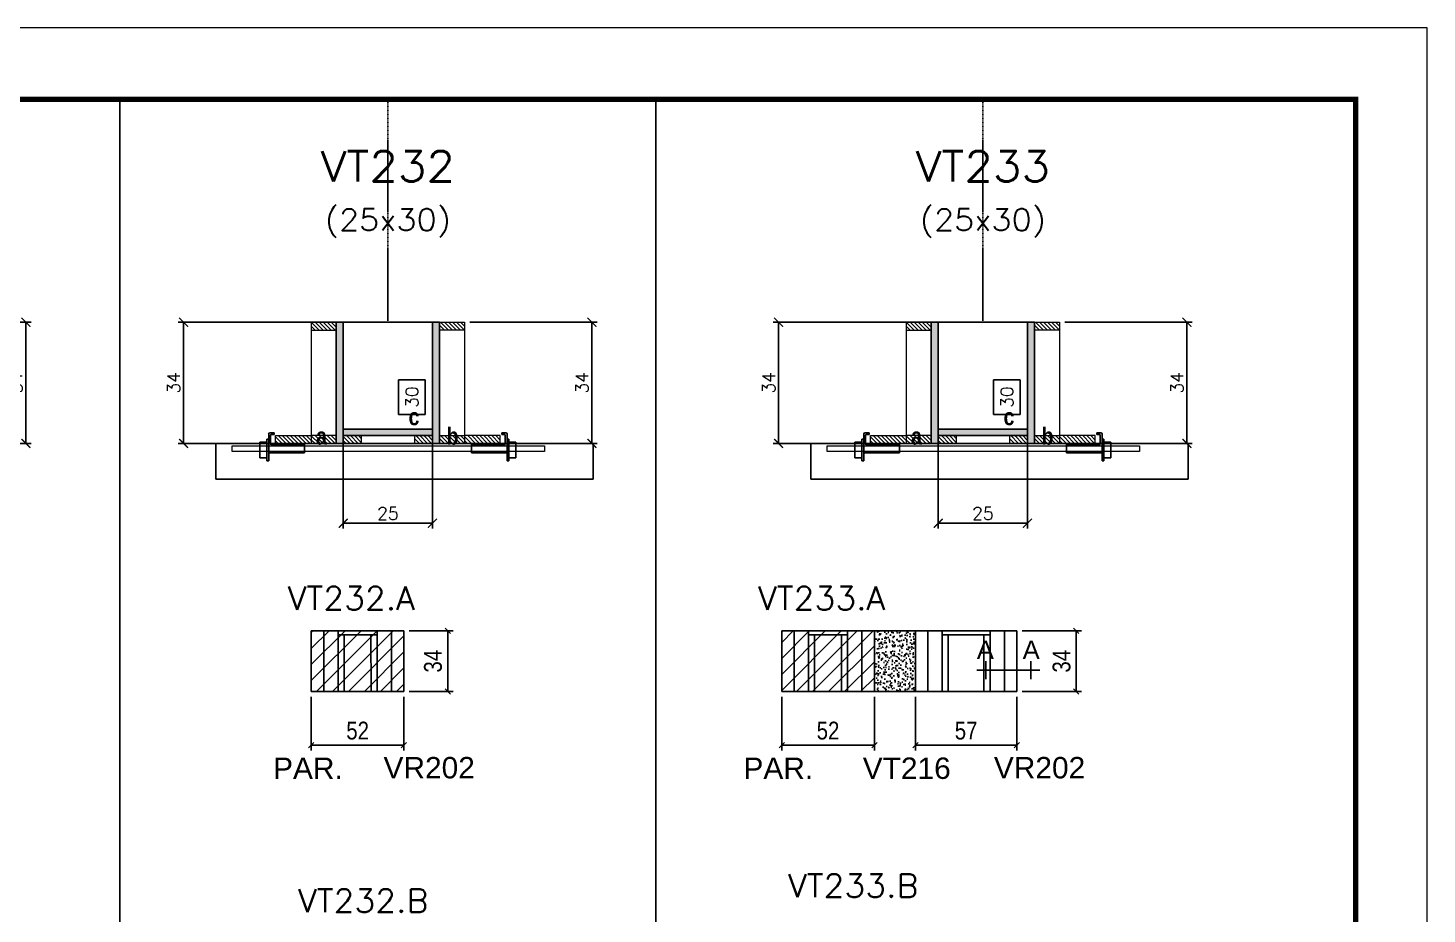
# Model space of a CAD drawing. Extents: x 137137 to 143418, y 10464 to 34486.
# Drawn here: x 142606 to 143391, y 27097 to 27594 of the extents above; entities that cross this region are included whole.
import ezdxf
from ezdxf.enums import TextEntityAlignment as Align

# ---------------------------------------------------------------- set-up
doc = ezdxf.new("R2010")
doc.units = 0
doc.linetypes.add('DASHED', pattern=[0.75, 0.5, -0.25])
doc.linetypes.add('HIDDEN', pattern=[0.375, 0.25, -0.125])
for name, color, linetype in [('5', 5, 'Continuous'), ('barrote', 251, 'Continuous'), ('COTA', 241, 'Continuous'), ('Cota Seção (2x)', 4, 'Continuous'), ('detalhes', 4, 'Continuous'), ('Painéis', 200, 'Continuous'), ('presilha', 1, 'Continuous'), ('SARR_2.2x7', 40, 'Continuous'), ('SARR_3.5x7', 81, 'Continuous'), ('Texto de Titulo', 7, 'Continuous'), ('Texto Qtd Sarr', 242, 'Continuous')]:
    doc.layers.add(name, color=color, linetype=linetype)
for name, color, linetype, lineweight in [('CONCRETO', 251, 'Continuous', 25), ('Folhas', 255, 'Continuous', 9), ('Hachura', 251, 'Continuous', 9), ('Madeira', 126, 'Continuous', 18), ('SARRAFO DE PRESSAO', 251, 'DASHED', 9), ('SCO-___-LAJ', 2, 'Continuous', 0), ('Texto Seção', 7, 'Continuous', 15)]:
    doc.layers.add(name, color=color, linetype=linetype, lineweight=lineweight)
doc.styles.add('ARIAL', font='arial.ttf')
doc.styles.add('COTA TECNICA', font='techl___.ttf', dxfattribs={"height": 10})
doc.styles.add('REGUA-120', font='ROMANS.shx', dxfattribs={"height": 15})
doc.styles.add('Romans', font='romans.shx')
doc.styles.get("Standard").update_dxf_attribs({"font": 'arial.ttf'})
doc.styles.add('TECNICA', font='techb___.ttf', dxfattribs={"height": 10})
doc.dimstyles.new('Cota Seção (2x)', dxfattribs={"dimtxt": 7, "dimasz": 5, "dimexe": 3, "dimexo": 3, "dimgap": 2, "dimtad": 3, "dimdec": 1, "dimlfac": 0.5, "dimzin": 12, "dimdsep": 46, "dimtxsty": 'Romans', "dimblk": 'ARCHTICK', "dimcen": 0, "dimclrd": 4, "dimclre": 4, "dimclrt": 1, "dimadec": 1, "dimazin": 3, "dimtfac": 1, "dimtdec": 1, "dimtmove": 0, "dimatfit": 3, "dimldrblk": 'OBLIQUE', "dimfxl": 1, "dimtolj": 1, "dimtzin": 12, "dimarcsym": 0})
doc.dimstyles.new('Cota Seção interna', dxfattribs={"dimtxt": 7, "dimasz": 6, "dimexe": 0.18, "dimexo": 2, "dimgap": -4, "dimtad": 3, "dimdec": 1, "dimlfac": 0.5, "dimzin": 12, "dimdsep": 46, "dimtxsty": 'Romans', "dimblk": 'ARCHTICK', "dimcen": 0.09, "dimse1": 1, "dimse2": 1, "dimsd1": 1, "dimsd2": 1, "dimclrd": 180, "dimclre": 5, "dimclrt": 1, "dimadec": 0, "dimazin": 3, "dimtfac": 1, "dimtdec": 1, "dimtofl": 0, "dimtmove": 0, "dimatfit": 3, "dimldrblk": 'ARCHTICK', "dimfxl": 1, "dimtolj": 1, "dimtzin": 0, "dimarcsym": 0})
doc.dimstyles.new('PAINEL', dxfattribs={"dimtxt": 10, "dimasz": 3, "dimexe": 3, "dimexo": 3, "dimgap": 3, "dimtad": 1, "dimdec": 1, "dimzin": 12, "dimdsep": 46, "dimtxsty": 'COTA TECNICA', "dimblk1": 'OBLIQUE', "dimblk2": 'OBLIQUE', "dimsah": 1, "dimcen": 0.9, "dimclrd": 4, "dimclre": 4, "dimclrt": 240, "dimadec": 1, "dimazin": 3, "dimtfac": 1, "dimtdec": 1, "dimtmove": 0, "dimatfit": 3, "dimfxl": 1, "dimtolj": 1, "dimtzin": 12, "dimarcsym": 0})
pattern_1 = [(315, (165751.3114, 19131.6818), (1.12253202, 1.12253202), [])]
pattern_2 = [(315, (165739.3114, 19131.6818), (1.12253202, 1.12253202), [])]
pattern_3 = [(315, (166085.186, 19131.6818), (1.12253202, 1.12253202), [])]
pattern_4 = [(315, (166073.186, 19131.6818), (1.12253202, 1.12253202), [])]
pattern_5 = [(45, (3183.5, 1148.575), (-4.49012806, 4.49012806), [])]

# ---------------------------------------------------------------- blocks, each defined once
blk = doc.blocks.new('9999999999')
at = {"layer": 'Folhas'}
blk.add_lwpolyline([(98138.98, 34190.21), (99623.98, 34190.21), (99623.98, 35240.21), (98138.98, 35240.21)], close=True, dxfattribs=at)
at = {"layer": 'Folhas', "color": 30, "const_width": 3}
blk.add_lwpolyline([(98213.98, 34230.21), (99583.98, 34230.21), (99583.98, 35200.21), (98213.98, 35200.21)], close=True, dxfattribs=at)
blk = doc.blocks.new('_ArchTick')
at = {"color": 0, "linetype": 'ByBlock', "const_width": 0.15}
blk.add_lwpolyline([(-0.5, -0.5), (0.5, 0.5)], dxfattribs=at)
blk = doc.blocks.new('*D5723')
at = {"layer": 'COTA', "color": 4, "lineweight": -2, "transparency": 16777216}
for p, q in [((142536.07, 27429.33), (142607.56, 27429.33)), ((142604.56, 27361.33), (142604.56, 27429.33)), ((142556.08, 27361.33), (142607.56, 27361.33))]:
    blk.add_line(p, q, dxfattribs=at)
at = {"layer": 'Defpoints', "color": 0, "transparency": 16777216}
for p in [(142533.07, 27429.33), (142604.56, 27429.33), (142553.08, 27361.33)]:
    blk.add_point(p, dxfattribs=at)
at = {"layer": 'COTA', "color": 4, "lineweight": -2, "transparency": 16777216, "xscale": 5, "yscale": 5, "zscale": 5}
for p, rotation in [((142604.56, 27429.33), 90), ((142604.56, 27361.33), 270)]:
    blk.add_blockref('_ArchTick', p, dxfattribs=dict(at, rotation=rotation))
at = {"layer": 'COTA', "color": 1, "transparency": 16777216, "insert": (142599.06, 27395.33), "char_height": 7, "attachment_point": 5, "rotation": 90, "style": 'Romans'}
blk.add_mtext('\\A1;34', dxfattribs=at)
blk = doc.blocks.new('_Oblique')
at = {"color": 0, "linetype": 'ByBlock', "lineweight": -2}
blk.add_line((-0.5, -0.5), (0.5, 0.5), dxfattribs=at)
blk = doc.blocks.new('*D6006')
at = {"layer": 'COTA', "color": 4, "lineweight": -2, "transparency": 16777216}
for p, q in [((142779.69, 27429.33), (142690.04, 27429.33)), ((142693.04, 27361.33), (142693.04, 27429.33)), ((142741.69, 27361.33), (142690.04, 27361.33))]:
    blk.add_line(p, q, dxfattribs=at)
at = {"layer": 'Defpoints', "color": 0, "transparency": 16777216}
for p in [(142693.04, 27429.33), (142782.69, 27429.33), (142744.69, 27361.33)]:
    blk.add_point(p, dxfattribs=at)
at = {"layer": 'COTA', "color": 4, "lineweight": -2, "transparency": 16777216, "xscale": 5, "yscale": 5, "zscale": 5}
for p, rotation in [((142693.04, 27429.33), 90), ((142693.04, 27361.33), 270)]:
    blk.add_blockref('_ArchTick', p, dxfattribs=dict(at, rotation=rotation))
at = {"layer": 'COTA', "color": 1, "transparency": 16777216, "insert": (142687.54, 27395.33), "char_height": 7, "attachment_point": 5, "rotation": 90, "style": 'Romans'}
blk.add_mtext('\\A1;34', dxfattribs=at)
blk = doc.blocks.new('*D6007')
at = {"layer": 'COTA', "color": 4, "lineweight": -2, "transparency": 16777216}
for p, q in [((142853.68, 27429.33), (142925.17, 27429.33)), ((142922.17, 27361.33), (142922.17, 27429.33)), ((142873.69, 27361.33), (142925.17, 27361.33))]:
    blk.add_line(p, q, dxfattribs=at)
at = {"layer": 'Defpoints', "color": 0, "transparency": 16777216}
for p in [(142850.68, 27429.33), (142922.17, 27429.33), (142870.69, 27361.33)]:
    blk.add_point(p, dxfattribs=at)
at = {"layer": 'COTA', "color": 4, "lineweight": -2, "transparency": 16777216, "xscale": 5, "yscale": 5, "zscale": 5}
for p, rotation in [((142922.17, 27429.33), 90), ((142922.17, 27361.33), 270)]:
    blk.add_blockref('_ArchTick', p, dxfattribs=dict(at, rotation=rotation))
at = {"layer": 'COTA', "color": 1, "transparency": 16777216, "insert": (142916.67, 27395.33), "char_height": 7, "attachment_point": 5, "rotation": 90, "style": 'Romans'}
blk.add_mtext('\\A1;34', dxfattribs=at)
blk = doc.blocks.new('*D6008')
at = {"layer": 'Cota Seção (2x)', "color": 180, "lineweight": -2, "transparency": 16777216}
for p, q in [((142828.69, 27396.99), (142813.69, 27396.99)), ((142813.69, 27396.99), (142813.69, 27377.66)), ((142828.69, 27377.66), (142828.69, 27396.99)), ((142813.69, 27377.66), (142828.69, 27377.66))]:
    blk.add_line(p, q, dxfattribs=at)
at = {"layer": 'Defpoints', "color": 0, "transparency": 16777216}
for p in [(142832.68, 27429.33), (142832.69, 27429.33), (142832.69, 27369.33)]:
    blk.add_point(p, dxfattribs=at)
at = {"layer": 'Cota Seção (2x)', "color": 1, "transparency": 16777216, "insert": (142821.19, 27387.33), "char_height": 7, "attachment_point": 5, "rotation": 90, "style": 'Romans'}
blk.add_mtext('\\A1;30', dxfattribs=at)
blk = doc.blocks.new('titulo1')
at = {"layer": 'Defpoints', "color": 252, "linetype": 'HIDDEN', "ltscale": 2}
blk.add_line((0, 0), (0, 125), dxfattribs=at)
at = {"layer": 'Defpoints', "style": 'Romans', "oblique": 15}
blk.add_attdef('FOLHA', text='', height=10, dxfattribs=at).set_placement((0, 15.58), align=Align.MIDDLE_CENTER)
at = {"layer": 'Texto Qtd Sarr', "color": 3, "style": 'Romans', "oblique": 15}
for tag, height, p in [('TITULO', 17, (0, 71.45)), ('SEÇÃO', 12, (0, 41.55))]:
    blk.add_attdef(tag, text='', height=height, dxfattribs=at).set_placement(p, align=Align.MIDDLE_CENTER)
blk = doc.blocks.new('PRESILHA METÁLICA 1')
at = {"layer": 'presilha'}
for p, q in [((0, 13), (6, 13)), ((0, 13), (0, 0)), ((6, 15.5), (7.5, 15.5)), ((6, -2.5), (6, 15.5)), ((6, 13), (6, 0)), ((7.5, 10.6), (7.5, 19.9)), ((7.5, 15.5), (7.5, -2.5)), ((12, 21), (8.6, 21)), ((9, 11.6), (9, 18.9)), ((12, 19.5), (9.6, 19.5)), ((12, 21), (12, 19.5)), ((6, 0), (0, 0)), ((37.5, 4.1), (7.5, 4.1)), ((37.5, 11), (9.6, 11)), ((37.5, 11), (37.5, 4.1)), ((7.5, -2.5), (6, -2.5))]:
    blk.add_line(p, q, dxfattribs=at)
for centre, radius, start, end in [((8.6, 19.9), 1.14, 90, 180), ((9.6, 18.9), 0.57, 90, 180), ((9.6, 11.6), 0.57, 180, 270)]:
    blk.add_arc(centre, radius, start, end, dxfattribs=at)
blk = doc.blocks.new('*D6009')
at = {"layer": 'COTA', "color": 4, "lineweight": -2, "transparency": 16777216}
for p, q in [((142782.69, 27362.73), (142782.69, 27313.6)), ((142832.69, 27362.73), (142832.69, 27313.6)), ((142782.69, 27316.6), (142832.69, 27316.6))]:
    blk.add_line(p, q, dxfattribs=at)
at = {"layer": 'Defpoints', "color": 0, "transparency": 16777216}
for p in [(142782.69, 27365.73), (142832.69, 27365.73), (142832.69, 27316.6)]:
    blk.add_point(p, dxfattribs=at)
at = {"layer": 'COTA', "color": 4, "lineweight": -2, "transparency": 16777216, "xscale": 5, "yscale": 5, "zscale": 5, "rotation": 180}
blk.add_blockref('_ArchTick', (142782.69, 27316.6), dxfattribs=at)
at = {"layer": 'COTA', "color": 4, "lineweight": -2, "transparency": 16777216, "xscale": 5, "yscale": 5, "zscale": 5}
blk.add_blockref('_ArchTick', (142832.69, 27316.6), dxfattribs=at)
at = {"layer": 'COTA', "color": 1, "transparency": 16777216, "insert": (142807.69, 27322.1), "char_height": 7, "attachment_point": 5, "style": 'Romans'}
blk.add_mtext('\\A1;25', dxfattribs=at)
blk = doc.blocks.new('*D6010')
at = {"layer": 'COTA', "color": 4, "linetype": 'ByBlock', "lineweight": -2, "transparency": 16777216}
for p, q in [((142764.72, 27219.23), (142764.72, 27189.17)), ((142816.72, 27219.23), (142816.72, 27189.17)), ((142764.72, 27192.17), (142816.72, 27192.17))]:
    blk.add_line(p, q, dxfattribs=at)
at = {"layer": 'Defpoints', "color": 0, "linetype": 'ByBlock', "transparency": 16777216}
for p in [(142764.72, 27222.23), (142816.72, 27222.23), (142816.72, 27192.17)]:
    blk.add_point(p, dxfattribs=at)
at = {"layer": 'COTA', "color": 4, "linetype": 'ByBlock', "lineweight": -2, "transparency": 16777216, "xscale": 3, "yscale": 3, "zscale": 3, "rotation": 180}
blk.add_blockref('_Oblique', (142764.72, 27192.17), dxfattribs=at)
at = {"layer": 'COTA', "color": 4, "linetype": 'ByBlock', "lineweight": -2, "transparency": 16777216, "xscale": 3, "yscale": 3, "zscale": 3}
blk.add_blockref('_Oblique', (142816.72, 27192.17), dxfattribs=at)
at = {"layer": 'COTA', "color": 240, "linetype": 'ByBlock', "transparency": 16777216, "insert": (142790.72, 27200.27), "char_height": 10, "attachment_point": 5, "style": 'COTA TECNICA'}
blk.add_mtext('\\A1;52', dxfattribs=at)
blk = doc.blocks.new('*D6011')
at = {"layer": 'COTA', "color": 4, "linetype": 'ByBlock', "lineweight": -2, "transparency": 16777216}
for p, q in [((142819.72, 27256.23), (142844.25, 27256.23)), ((142841.25, 27256.23), (142841.25, 27222.23)), ((142819.72, 27222.23), (142844.25, 27222.23))]:
    blk.add_line(p, q, dxfattribs=at)
at = {"layer": 'Defpoints', "color": 0, "linetype": 'ByBlock', "transparency": 16777216}
for p in [(142816.72, 27256.23), (142816.72, 27222.23), (142841.25, 27222.23)]:
    blk.add_point(p, dxfattribs=at)
at = {"layer": 'COTA', "color": 4, "linetype": 'ByBlock', "lineweight": -2, "transparency": 16777216, "xscale": 3, "yscale": 3, "zscale": 3}
for p, rotation in [((142841.25, 27256.23), 90), ((142841.25, 27222.23), 270)]:
    blk.add_blockref('_Oblique', p, dxfattribs=dict(at, rotation=rotation))
at = {"layer": 'COTA', "color": 240, "linetype": 'ByBlock', "transparency": 16777216, "insert": (142833.03, 27239.23), "char_height": 10, "attachment_point": 5, "rotation": 90, "style": 'COTA TECNICA'}
blk.add_mtext('\\A1;34', dxfattribs=at)
blk = doc.blocks.new('*D6015')
at = {"layer": 'COTA', "color": 4, "lineweight": -2, "transparency": 16777216}
for p, q in [((143113.57, 27429.33), (143023.92, 27429.33)), ((143026.92, 27361.33), (143026.92, 27429.33)), ((143075.57, 27361.33), (143023.92, 27361.33))]:
    blk.add_line(p, q, dxfattribs=at)
at = {"layer": 'Defpoints', "color": 0, "transparency": 16777216}
for p in [(143026.92, 27429.33), (143116.57, 27429.33), (143078.57, 27361.33)]:
    blk.add_point(p, dxfattribs=at)
at = {"layer": 'COTA', "color": 4, "lineweight": -2, "transparency": 16777216, "xscale": 5, "yscale": 5, "zscale": 5}
for p, rotation in [((143026.92, 27429.33), 90), ((143026.92, 27361.33), 270)]:
    blk.add_blockref('_ArchTick', p, dxfattribs=dict(at, rotation=rotation))
at = {"layer": 'COTA', "color": 1, "transparency": 16777216, "insert": (143021.42, 27395.33), "char_height": 7, "attachment_point": 5, "rotation": 90, "style": 'Romans'}
blk.add_mtext('\\A1;34', dxfattribs=at)
blk = doc.blocks.new('*D6016')
at = {"layer": 'COTA', "color": 4, "lineweight": -2, "transparency": 16777216}
for p, q in [((143187.56, 27429.33), (143259.04, 27429.33)), ((143256.04, 27361.33), (143256.04, 27429.33)), ((143207.57, 27361.33), (143259.04, 27361.33))]:
    blk.add_line(p, q, dxfattribs=at)
at = {"layer": 'Defpoints', "color": 0, "transparency": 16777216}
for p in [(143184.56, 27429.33), (143256.04, 27429.33), (143204.57, 27361.33)]:
    blk.add_point(p, dxfattribs=at)
at = {"layer": 'COTA', "color": 4, "lineweight": -2, "transparency": 16777216, "xscale": 5, "yscale": 5, "zscale": 5}
for p, rotation in [((143256.04, 27429.33), 90), ((143256.04, 27361.33), 270)]:
    blk.add_blockref('_ArchTick', p, dxfattribs=dict(at, rotation=rotation))
at = {"layer": 'COTA', "color": 1, "transparency": 16777216, "insert": (143250.54, 27395.33), "char_height": 7, "attachment_point": 5, "rotation": 90, "style": 'Romans'}
blk.add_mtext('\\A1;34', dxfattribs=at)
blk = doc.blocks.new('*D6017')
at = {"layer": 'Cota Seção (2x)', "color": 180, "lineweight": -2, "transparency": 16777216}
for p, q in [((143162.56, 27396.99), (143147.56, 27396.99)), ((143147.56, 27396.99), (143147.56, 27377.66)), ((143162.56, 27377.66), (143162.56, 27396.99)), ((143147.56, 27377.66), (143162.56, 27377.66))]:
    blk.add_line(p, q, dxfattribs=at)
at = {"layer": 'Defpoints', "color": 0, "transparency": 16777216}
for p in [(143166.56, 27429.33), (143166.56, 27429.33), (143166.57, 27369.33)]:
    blk.add_point(p, dxfattribs=at)
at = {"layer": 'Cota Seção (2x)', "color": 1, "transparency": 16777216, "insert": (143155.06, 27387.33), "char_height": 7, "attachment_point": 5, "rotation": 90, "style": 'Romans'}
blk.add_mtext('\\A1;30', dxfattribs=at)
blk = doc.blocks.new('*D6018')
at = {"layer": 'COTA', "color": 4, "lineweight": -2, "transparency": 16777216}
for p, q in [((143116.57, 27362.73), (143116.57, 27313.6)), ((143166.57, 27362.73), (143166.57, 27313.6)), ((143116.57, 27316.6), (143166.57, 27316.6))]:
    blk.add_line(p, q, dxfattribs=at)
at = {"layer": 'Defpoints', "color": 0, "transparency": 16777216}
for p in [(143116.57, 27365.73), (143166.57, 27365.73), (143166.57, 27316.6)]:
    blk.add_point(p, dxfattribs=at)
at = {"layer": 'COTA', "color": 4, "lineweight": -2, "transparency": 16777216, "xscale": 5, "yscale": 5, "zscale": 5, "rotation": 180}
blk.add_blockref('_ArchTick', (143116.57, 27316.6), dxfattribs=at)
at = {"layer": 'COTA', "color": 4, "lineweight": -2, "transparency": 16777216, "xscale": 5, "yscale": 5, "zscale": 5}
blk.add_blockref('_ArchTick', (143166.57, 27316.6), dxfattribs=at)
at = {"layer": 'COTA', "color": 1, "transparency": 16777216, "insert": (143141.57, 27322.1), "char_height": 7, "attachment_point": 5, "style": 'Romans'}
blk.add_mtext('\\A1;25', dxfattribs=at)
blk = doc.blocks.new('*D6019')
at = {"layer": 'COTA', "color": 4, "linetype": 'ByBlock', "lineweight": -2, "transparency": 16777216}
for p, q in [((143028.67, 27219.23), (143028.67, 27189.17)), ((143080.67, 27219.23), (143080.67, 27189.17)), ((143028.67, 27192.17), (143080.67, 27192.17))]:
    blk.add_line(p, q, dxfattribs=at)
at = {"layer": 'Defpoints', "color": 0, "linetype": 'ByBlock', "transparency": 16777216}
for p in [(143028.67, 27222.23), (143080.67, 27222.23), (143080.67, 27192.17)]:
    blk.add_point(p, dxfattribs=at)
at = {"layer": 'COTA', "color": 4, "linetype": 'ByBlock', "lineweight": -2, "transparency": 16777216, "xscale": 3, "yscale": 3, "zscale": 3, "rotation": 180}
blk.add_blockref('_Oblique', (143028.67, 27192.17), dxfattribs=at)
at = {"layer": 'COTA', "color": 4, "linetype": 'ByBlock', "lineweight": -2, "transparency": 16777216, "xscale": 3, "yscale": 3, "zscale": 3}
blk.add_blockref('_Oblique', (143080.67, 27192.17), dxfattribs=at)
at = {"layer": 'COTA', "color": 240, "linetype": 'ByBlock', "transparency": 16777216, "insert": (143054.67, 27200.27), "char_height": 10, "attachment_point": 5, "style": 'COTA TECNICA'}
blk.add_mtext('\\A1;52', dxfattribs=at)
blk = doc.blocks.new('*D6020')
at = {"layer": 'COTA', "color": 4, "linetype": 'ByBlock', "lineweight": -2, "transparency": 16777216}
for p, q in [((143103.67, 27219.23), (143103.67, 27189.17)), ((143160.67, 27219.23), (143160.67, 27189.17)), ((143103.67, 27192.17), (143160.67, 27192.17))]:
    blk.add_line(p, q, dxfattribs=at)
at = {"layer": 'Defpoints', "color": 0, "linetype": 'ByBlock', "transparency": 16777216}
for p in [(143103.67, 27222.23), (143160.67, 27222.23), (143160.67, 27192.17)]:
    blk.add_point(p, dxfattribs=at)
at = {"layer": 'COTA', "color": 4, "linetype": 'ByBlock', "lineweight": -2, "transparency": 16777216, "xscale": 3, "yscale": 3, "zscale": 3, "rotation": 180}
blk.add_blockref('_Oblique', (143103.67, 27192.17), dxfattribs=at)
at = {"layer": 'COTA', "color": 4, "linetype": 'ByBlock', "lineweight": -2, "transparency": 16777216, "xscale": 3, "yscale": 3, "zscale": 3}
blk.add_blockref('_Oblique', (143160.67, 27192.17), dxfattribs=at)
at = {"layer": 'COTA', "color": 240, "linetype": 'ByBlock', "transparency": 16777216, "insert": (143132.17, 27200.27), "char_height": 10, "attachment_point": 5, "style": 'COTA TECNICA'}
blk.add_mtext('\\A1;57', dxfattribs=at)
blk = doc.blocks.new('*D6021')
at = {"layer": 'COTA', "color": 4, "linetype": 'ByBlock', "lineweight": -2, "transparency": 16777216}
for p, q in [((143163.67, 27256.23), (143196.96, 27256.23)), ((143193.96, 27256.23), (143193.96, 27222.23)), ((143163.67, 27222.23), (143196.96, 27222.23))]:
    blk.add_line(p, q, dxfattribs=at)
at = {"layer": 'Defpoints', "color": 0, "linetype": 'ByBlock', "transparency": 16777216}
for p in [(143160.67, 27256.23), (143160.67, 27222.23), (143193.96, 27222.23)]:
    blk.add_point(p, dxfattribs=at)
at = {"layer": 'COTA', "color": 4, "linetype": 'ByBlock', "lineweight": -2, "transparency": 16777216, "xscale": 3, "yscale": 3, "zscale": 3}
for p, rotation in [((143193.96, 27256.23), 90), ((143193.96, 27222.23), 270)]:
    blk.add_blockref('_Oblique', p, dxfattribs=dict(at, rotation=rotation))
at = {"layer": 'COTA', "color": 240, "linetype": 'ByBlock', "transparency": 16777216, "insert": (143185.74, 27239.23), "char_height": 10, "attachment_point": 5, "rotation": 90, "style": 'COTA TECNICA'}
blk.add_mtext('\\A1;34', dxfattribs=at)

msp = doc.modelspace()

# ---------------------------------------------------------------- hatches: boundary and pattern name
at = {"layer": 'COTA', "linetype": 'ByBlock'}
h = msp.add_hatch(dxfattribs=at)
h.set_pattern_fill('AR-CONC', color=256, scale=0.03)
h.set_pattern_definition([(50, (4782, 1148.575), (5.46554007, -0.47817257), [0.5715, -6.2865]), (355, (4782, 1148.575), (-1.05730264, 5.73170536), [0.4572, -5.02921753]), (100.4514447, (4782.4555, 1148.535), (4.40823741, 5.25353256), [0.48570026, -5.34270734]), (46.1842, (4782, 1150.099), (8.13237123, -1.26126984), [0.85725, -9.42975]), (96.6355576, (4782.678, 1149.994), (7.122124, 7.42278374), [0.7285507, -8.01406824]), (351.184151, (4782, 1150.099), (7.122124, 7.42278374), [0.685799, -7.54379196]), (21, (4782.762, 1149.718), (4.54843174, -3.06795595), [0.5715, -6.2865]), (326, (4782.762, 1149.718), (1.85406085, 5.52563898), [0.4572, -5.0292]), (71.451445, (4783.141, 1149.4624), (6.40249258, 2.45768307), [0.48570026, -5.34269813]), (37.5, (4782, 1148.5751), (0.092658098, 2.536651166), [0, -4.96824, 0, -5.1054, 0, -5.04825]), (7.5, (4782, 1148.575), (2.004589875, 3.005417245), [0, -2.91084, 0, -4.85394, 0, -1.92405]), (327.5, (4780.3007, 1148.5751), (4.067717855, -0.17186232), [0, -1.905, 0, -5.9436, 0, -7.8867]), (317.5, (4779.5387, 1148.575), (4.44387544, 0.76279473), [0, -2.4765, 0, -3.94716, 0, -5.6007])])
h.paths.add_polyline_path([(143103.67, 27222.23), (143103.67, 27256.23), (143080.67, 27256.23), (143080.67, 27222.23)])
at = {"layer": 'Hachura'}
h = msp.add_hatch(dxfattribs=at)
h.set_pattern_fill('ANSI31', color=256, scale=0.5, angle=270, style=0)
h.set_pattern_definition([(315, (165739.3114, 19121.6818), (1.12253202, 1.12253202), [])])
h.paths.add_polyline_path([(142778.69, 27424.93), (142778.69, 27429.33), (142764.69, 27429.33), (142764.69, 27424.93)])
h = msp.add_hatch(color=256, dxfattribs=at)
h.dxf.hatch_style = 1
h.paths.add_polyline_path([(142778.69, 27429.33), (142782.69, 27429.33), (142782.69, 27361.33), (142778.69, 27361.33)])
h = msp.add_hatch(color=256, dxfattribs=at)
h.dxf.hatch_style = 1
h.paths.add_polyline_path([(142836.68, 27429.33), (142832.68, 27429.33), (142832.69, 27361.33), (142836.69, 27361.33)])
h = msp.add_hatch(dxfattribs=at)
h.set_pattern_fill('ANSI31', color=256, scale=0.5, angle=270, style=0)
h.set_pattern_definition([(315, (165751.3211, 19121.6818), (1.12253202, 1.12253202), [])])
h.paths.add_polyline_path([(142836.68, 27424.93), (142836.68, 27429.33), (142850.68, 27429.33), (142850.68, 27424.93)])
h = msp.add_hatch(dxfattribs=at)
h.set_pattern_fill('ANSI31', color=256, scale=0.5, angle=270, style=0)
h.set_pattern_definition([(315, (166073.186, 19121.6818), (1.12253202, 1.12253202), [])])
h.paths.add_polyline_path([(143112.57, 27424.93), (143112.57, 27429.33), (143098.57, 27429.33), (143098.57, 27424.93)])
h = msp.add_hatch(color=256, dxfattribs=at)
h.dxf.hatch_style = 1
h.paths.add_polyline_path([(143112.57, 27429.33), (143116.57, 27429.33), (143116.57, 27361.33), (143112.57, 27361.33)])
h = msp.add_hatch(color=256, dxfattribs=at)
h.dxf.hatch_style = 1
h.paths.add_polyline_path([(143170.56, 27429.33), (143166.56, 27429.33), (143166.57, 27361.33), (143170.57, 27361.33)])
h = msp.add_hatch(dxfattribs=at)
h.set_pattern_fill('ANSI31', color=256, scale=0.5, angle=270, style=0)
h.set_pattern_definition([(315, (166085.1957, 19121.6818), (1.12253202, 1.12253202), [])])
h.paths.add_polyline_path([(143170.56, 27424.93), (143170.56, 27429.33), (143184.56, 27429.33), (143184.56, 27424.93)])
h = msp.add_hatch(color=256, dxfattribs=at)
h.dxf.hatch_style = 1
h.paths.add_polyline_path([(142782.69, 27365.73), (142782.69, 27369.33), (142832.69, 27369.33), (142832.69, 27365.73)])
h = msp.add_hatch(color=256, dxfattribs=at)
h.dxf.hatch_style = 1
h.paths.add_polyline_path([(143116.57, 27365.73), (143116.57, 27369.33), (143166.57, 27369.33), (143166.57, 27365.73)])
h = msp.add_hatch(dxfattribs=at)
h.set_pattern_fill('ANSI31', color=256, scale=0.5, angle=270, style=0)
h.set_pattern_definition(pattern_2)
h.paths.add_polyline_path([(142744.69, 27361.33), (142744.69, 27365.73), (142764.69, 27365.73), (142764.69, 27361.33)])
h = msp.add_hatch(dxfattribs=at)
h.set_pattern_fill('ANSI31', color=256, scale=0.5, angle=270, style=0)
h.set_pattern_definition([(315, (165739.3114, 19058.0818), (1.12253202, 1.12253202), [])])
h.paths.add_polyline_path([(142778.69, 27361.33), (142778.69, 27365.73), (142764.69, 27365.73), (142764.69, 27361.33)])
h = msp.add_hatch(dxfattribs=at)
h.set_pattern_fill('ANSI31', color=256, scale=0.5, angle=270, style=0)
h.set_pattern_definition(pattern_2)
h.paths.add_polyline_path([(142782.69, 27361.33), (142782.69, 27365.73), (142792.69, 27365.73), (142792.69, 27361.33)])
h = msp.add_hatch(dxfattribs=at)
h.set_pattern_fill('ANSI31', color=256, scale=0.5, angle=270, style=0)
h.set_pattern_definition(pattern_1)
h.paths.add_polyline_path([(142832.69, 27361.33), (142832.69, 27365.73), (142822.69, 27365.73), (142822.69, 27361.33)])
h = msp.add_hatch(dxfattribs=at)
h.set_pattern_fill('ANSI31', color=256, scale=0.5, angle=270, style=0)
h.set_pattern_definition([(315, (165751.3114, 19058.0818), (1.12253202, 1.12253202), [])])
h.paths.add_polyline_path([(142836.69, 27361.33), (142836.69, 27365.73), (142850.69, 27365.73), (142850.69, 27361.33)])
h = msp.add_hatch(dxfattribs=at)
h.set_pattern_fill('ANSI31', color=256, scale=0.5, angle=270, style=0)
h.set_pattern_definition(pattern_1)
h.paths.add_polyline_path([(142870.69, 27361.33), (142870.69, 27365.73), (142850.69, 27365.73), (142850.69, 27361.33)])
h = msp.add_hatch(dxfattribs=at)
h.set_pattern_fill('ANSI31', color=256, scale=0.5, angle=270, style=0)
h.set_pattern_definition(pattern_4)
h.paths.add_polyline_path([(143078.57, 27361.33), (143078.57, 27365.73), (143098.57, 27365.73), (143098.57, 27361.33)])
h = msp.add_hatch(dxfattribs=at)
h.set_pattern_fill('ANSI31', color=256, scale=0.5, angle=270, style=0)
h.set_pattern_definition([(315, (166073.186, 19058.0818), (1.12253202, 1.12253202), [])])
h.paths.add_polyline_path([(143112.57, 27361.33), (143112.57, 27365.73), (143098.57, 27365.73), (143098.57, 27361.33)])
h = msp.add_hatch(dxfattribs=at)
h.set_pattern_fill('ANSI31', color=256, scale=0.5, angle=270, style=0)
h.set_pattern_definition(pattern_4)
h.paths.add_polyline_path([(143116.57, 27361.33), (143116.57, 27365.73), (143126.57, 27365.73), (143126.57, 27361.33)])
h = msp.add_hatch(dxfattribs=at)
h.set_pattern_fill('ANSI31', color=256, scale=0.5, angle=270, style=0)
h.set_pattern_definition(pattern_3)
h.paths.add_polyline_path([(143166.57, 27361.33), (143166.57, 27365.73), (143156.57, 27365.73), (143156.57, 27361.33)])
h = msp.add_hatch(dxfattribs=at)
h.set_pattern_fill('ANSI31', color=256, scale=0.5, angle=270, style=0)
h.set_pattern_definition([(315, (166085.186, 19058.0818), (1.12253202, 1.12253202), [])])
h.paths.add_polyline_path([(143170.57, 27361.33), (143170.57, 27365.73), (143184.57, 27365.73), (143184.57, 27361.33)])
h = msp.add_hatch(dxfattribs=at)
h.set_pattern_fill('ANSI31', color=256, scale=0.5, angle=270, style=0)
h.set_pattern_definition(pattern_3)
h.paths.add_polyline_path([(143204.57, 27361.33), (143204.57, 27365.73), (143184.57, 27365.73), (143184.57, 27361.33)])
h = msp.add_hatch(dxfattribs=at)
h.set_pattern_fill('ANSI31', color=256, scale=2)
h.set_pattern_definition(pattern_5)
h.paths.add_polyline_path([(142764.72, 27256.23), (142764.72, 27222.23), (142816.72, 27222.23), (142816.72, 27256.23)])
h = msp.add_hatch(dxfattribs=at)
h.set_pattern_fill('ANSI31', color=256, scale=2)
h.set_pattern_definition(pattern_5)
h.paths.add_polyline_path([(143080.67, 27222.23), (143080.67, 27256.23), (143028.67, 27256.23), (143028.67, 27222.23)])

# ---------------------------------------------------------------- linework, layer by layer
at = {"layer": 'barrote'}
for points in [[(142711.24, 27341.33), (142922.82, 27341.33), (142922.82, 27361.33), (142711.24, 27361.33)], [(143045.11, 27341.33), (143256.69, 27341.33), (143256.69, 27361.33), (143045.11, 27361.33)]]:
    msp.add_lwpolyline(points, close=True, dxfattribs=at)
at = {"layer": 'CONCRETO'}
for points in [[(142782.69, 27429.33), (142782.69, 27429.33), (142782.69, 27429.33), (142782.69, 27429.33), (142832.69, 27429.33), (142832.69, 27429.33), (142832.69, 27429.33), (142832.69, 27369.33), (142782.69, 27369.33), (142782.69, 27429.33)], [(143116.57, 27429.33), (143116.57, 27429.33), (143116.57, 27429.33), (143116.57, 27429.33), (143166.57, 27429.33), (143166.57, 27429.33), (143166.57, 27429.33), (143166.57, 27369.33), (143116.57, 27369.33), (143116.57, 27429.33)]]:
    msp.add_lwpolyline(points, close=True, dxfattribs=at)
at = {"layer": 'COTA', "linetype": 'ByBlock'}
for p, q in [((142657.2, 26783.57), (142657.2, 27554.33)), ((142957.97, 26783.57), (142957.97, 27554.33)), ((143080.67, 27256.23), (143103.67, 27256.23)), ((143103.67, 27222.23), (143080.67, 27222.23))]:
    msp.add_line(p, q, dxfattribs=at)
at = {"layer": 'detalhes'}
for p, q in [((143173.47, 27234.25), (143138.15, 27234.25)), ((143143.15, 27239.25), (143143.15, 27229.25)), ((143168.47, 27239.25), (143168.47, 27229.25))]:
    msp.add_line(p, q, dxfattribs=at)
at = {"layer": 'Madeira'}
for points in [[(142778.69, 27424.93), (142778.69, 27429.33), (142764.69, 27429.33), (142764.69, 27424.93)], [(142778.69, 27429.33), (142764.69, 27429.33), (142764.69, 27361.33), (142778.69, 27361.33)], [(142836.68, 27424.93), (142836.68, 27429.33), (142850.68, 27429.33), (142850.68, 27424.93)], [(142836.68, 27429.33), (142850.68, 27429.33), (142850.69, 27361.33), (142836.69, 27361.33)], [(143112.57, 27424.93), (143112.57, 27429.33), (143098.57, 27429.33), (143098.57, 27424.93)], [(143112.57, 27429.33), (143098.57, 27429.33), (143098.57, 27361.33), (143112.57, 27361.33)], [(143170.56, 27424.93), (143170.56, 27429.33), (143184.56, 27429.33), (143184.56, 27424.93)], [(143170.56, 27429.33), (143184.56, 27429.33), (143184.57, 27361.33), (143170.57, 27361.33)], [(142744.69, 27361.33), (142744.69, 27365.73), (142764.69, 27365.73), (142764.69, 27361.33)], [(142778.69, 27361.33), (142778.69, 27365.73), (142764.69, 27365.73), (142764.69, 27361.33)], [(142782.69, 27361.33), (142782.69, 27365.73), (142792.69, 27365.73), (142792.69, 27361.33)], [(142832.69, 27361.33), (142832.69, 27365.73), (142822.69, 27365.73), (142822.69, 27361.33)], [(142836.69, 27361.33), (142836.69, 27365.73), (142850.69, 27365.73), (142850.69, 27361.33)], [(142870.69, 27361.33), (142870.69, 27365.73), (142850.69, 27365.73), (142850.69, 27361.33)], [(143078.57, 27361.33), (143078.57, 27365.73), (143098.57, 27365.73), (143098.57, 27361.33)], [(143112.57, 27361.33), (143112.57, 27365.73), (143098.57, 27365.73), (143098.57, 27361.33)], [(143116.57, 27361.33), (143116.57, 27365.73), (143126.57, 27365.73), (143126.57, 27361.33)], [(143166.57, 27361.33), (143166.57, 27365.73), (143156.57, 27365.73), (143156.57, 27361.33)], [(143170.57, 27361.33), (143170.57, 27365.73), (143184.57, 27365.73), (143184.57, 27361.33)], [(143204.57, 27361.33), (143204.57, 27365.73), (143184.57, 27365.73), (143184.57, 27361.33)]]:
    msp.add_lwpolyline(points, close=True, dxfattribs=at)
at = {"layer": 'Painéis', "linetype": 'ByBlock'}
for p, q in [((142764.72, 27256.23), (142764.72, 27222.23)), ((142816.72, 27256.23), (142764.72, 27256.23)), ((142816.72, 27256.23), (142816.72, 27222.23)), ((143028.67, 27256.23), (143028.67, 27222.23)), ((143080.67, 27256.23), (143028.67, 27256.23)), ((143080.67, 27256.23), (143080.67, 27222.23)), ((143103.67, 27256.23), (143103.67, 27222.23)), ((143160.67, 27256.23), (143103.67, 27256.23)), ((143160.67, 27256.23), (143160.67, 27222.23)), ((142764.72, 27222.23), (142816.72, 27222.23)), ((143028.67, 27222.23), (143080.67, 27222.23)), ((143103.67, 27222.23), (143160.67, 27222.23))]:
    msp.add_line(p, q, dxfattribs=at)
at = {"layer": 'Painéis'}
for points in [[(142778.69, 27429.33), (142782.69, 27429.33), (142782.69, 27361.33), (142778.69, 27361.33)], [(142836.68, 27429.33), (142832.68, 27429.33), (142832.69, 27361.33), (142836.69, 27361.33)], [(143112.57, 27429.33), (143116.57, 27429.33), (143116.57, 27361.33), (143112.57, 27361.33)], [(143170.56, 27429.33), (143166.56, 27429.33), (143166.57, 27361.33), (143170.57, 27361.33)], [(142782.69, 27365.73), (142782.69, 27369.33), (142832.69, 27369.33), (142832.69, 27365.73)], [(143116.57, 27365.73), (143116.57, 27369.33), (143166.57, 27369.33), (143166.57, 27365.73)]]:
    msp.add_lwpolyline(points, close=True, dxfattribs=at)
at = {"layer": 'SARR_2.2x7', "linetype": 'Continuous'}
for p, q in [((142771.72, 27256.23), (142771.72, 27222.23)), ((142801.72, 27254.03), (142779.72, 27254.03)), ((142809.72, 27256.23), (142809.72, 27222.23)), ((143035.67, 27256.23), (143035.67, 27222.23)), ((143065.67, 27254.03), (143043.67, 27254.03)), ((143073.67, 27256.23), (143073.67, 27222.23)), ((143110.67, 27256.23), (143110.67, 27222.23)), ((143145.67, 27254.03), (143118.67, 27254.03)), ((143153.67, 27256.23), (143153.67, 27222.23))]:
    msp.add_line(p, q, dxfattribs=at)
at = {"layer": 'SARR_3.5x7'}
for p, q in [((142779.72, 27256.23), (142779.72, 27222.23)), ((142783.22, 27254.03), (142783.22, 27222.23)), ((142798.21, 27254.04), (142798.22, 27222.23)), ((142801.72, 27256.23), (142801.72, 27222.23)), ((143043.67, 27256.23), (143043.67, 27222.23)), ((143047.17, 27254.03), (143047.17, 27222.23)), ((143062.17, 27254.04), (143062.17, 27222.23)), ((143065.67, 27256.23), (143065.67, 27222.23)), ((143118.67, 27256.23), (143118.67, 27222.23)), ((143122.17, 27254.03), (143122.17, 27222.23)), ((143142.17, 27254.04), (143142.17, 27222.23)), ((143145.67, 27256.23), (143145.67, 27222.23))]:
    msp.add_line(p, q, dxfattribs=at)
at = {"layer": 'SCO-___-LAJ', "color": 1}
for points in [[(142720.24, 27359.99), (142895.5, 27359.99), (142895.5, 27356.79), (142720.24, 27356.79)], [(143054.11, 27359.99), (143229.38, 27359.99), (143229.38, 27356.79), (143054.11, 27356.79)]]:
    msp.add_lwpolyline(points, close=True, dxfattribs=at)

# ---------------------------------------------------------------- block references
at = {"layer": 'presilha', "yscale": 0.6666666666666666, "zscale": 0.6666666666666666}
for p, xscale in [((142735.82, 27353.36), 0.6666666666666666), ((142879.56, 27353.36), -0.6666666666666666), ((143069.7, 27353.36), 0.6666666666666666), ((143213.43, 27353.36), -0.6666666666666666)]:
    msp.add_blockref('PRESILHA METÁLICA 1', p, dxfattribs=dict(at, xscale=xscale))
at = {"layer": 'SARRAFO DE PRESSAO', "color": 6, "linetype": 'ByBlock'}
msp.add_blockref('9999999999', (43766.81, -7645.88), dxfattribs=at)
at = {"layer": 'Texto Seção'}
ref = msp.add_blockref('titulo1', (142807.69, 27429.33), dxfattribs=at)
ref.add_attrib('TITULO', 'VT232', dxfattribs={"layer": 'Texto de Titulo', "color": 7, "height": 17, "style": 'Romans', "width": 1.1}).set_placement((142807.69, 27516.83), align=Align.MIDDLE_CENTER)
ref.add_attrib('SEÇÃO', '(25x30)', dxfattribs={"layer": 'Texto de Titulo', "color": 7, "height": 12, "style": 'Romans', "width": 1.1}).set_placement((142807.69, 27486.83), align=Align.MIDDLE_CENTER)
ref = msp.add_blockref('titulo1', (143141.57, 27429.33), dxfattribs=at)
ref.add_attrib('TITULO', 'VT233', dxfattribs={"layer": 'Texto de Titulo', "color": 7, "height": 17, "style": 'Romans', "width": 1.1}).set_placement((143141.57, 27516.83), align=Align.MIDDLE_CENTER)
ref.add_attrib('SEÇÃO', '(25x30)', dxfattribs={"layer": 'Texto de Titulo', "color": 7, "height": 12, "style": 'Romans', "width": 1.1}).set_placement((143141.57, 27486.83), align=Align.MIDDLE_CENTER)

# ---------------------------------------------------------------- texts
at = {"layer": '5', "linetype": 'Continuous'}
for s, p in [('PAR.', (142743.26, 27173.23)), ('VR202', (142805.24, 27173.53)), ('PAR.', (143007.21, 27173.23)), ('VT216', (143074.15, 27173.23)), ('VR202', (143147.74, 27173.53))]:
    msp.add_text(s, height=12, rotation=0.00004, dxfattribs=at).set_placement(p)
at = {"layer": 'detalhes', "style": 'TECNICA'}
for s, p in [('c', (142819.29, 27371.56)), ('c', (143153.17, 27371.56)), ('a', (142767.39, 27360.66)), ('b', (142840.62, 27360.65)), ('a', (143101.26, 27360.66)), ('b', (143174.5, 27360.65))]:
    msp.add_text(s, height=9.6, dxfattribs=at).set_placement(p)
at = {"layer": 'detalhes', "color": 0, "linetype": 'Continuous', "style": 'ARIAL'}
for p in [(143142.96, 27245.67), (143168.67, 27245.67)]:
    msp.add_text('A', height=10.22, dxfattribs=at).set_placement(p, align=Align.MIDDLE_CENTER)
at = {"layer": 'Texto Seção', "style": 'REGUA-120', "width": 1.05}
for s, p in [('VT232.A', (142751.51, 27268.07)), ('VT233.A', (143015.46, 27268.07)), ('VT233.B', (143032.26, 27106.87)), ('VT232.B', (142757.31, 27098.42))]:
    msp.add_text(s, height=13, dxfattribs=at).set_placement(p)

# ---------------------------------------------------------------- dimensions: what is measured, and where the dimension line sits
at = {"layer": 'COTA'}
for base, p1, p2, picture, middle in [((142604.56, 27429.33), (142553.08, 27361.33), (142533.07, 27429.33), '*D5723', (142599.06, 27395.33)), ((142693.04, 27429.33), (142744.69, 27361.33), (142782.69, 27429.33), '*D6006', (142687.54, 27395.33)), ((142922.17, 27429.33), (142870.69, 27361.33), (142850.68, 27429.33), '*D6007', (142916.67, 27395.33)), ((143026.92, 27429.33), (143078.57, 27361.33), (143116.57, 27429.33), '*D6015', (143021.42, 27395.33)), ((143256.04, 27429.33), (143204.57, 27361.33), (143184.56, 27429.33), '*D6016', (143250.54, 27395.33))]:
    dim = msp.add_linear_dim(base=base, p1=p1, p2=p2, angle=90, dimstyle='Cota Seção (2x)', dxfattribs=at)
    dim.commit()
    dim.dimension.update_dxf_attribs({"geometry": picture, "text_midpoint": middle})
for base, p1, p2, picture, middle in [((142832.69, 27316.6), (142782.69, 27365.73), (142832.69, 27365.73), '*D6009', (142807.69, 27322.1)), ((143166.57, 27316.6), (143116.57, 27365.73), (143166.57, 27365.73), '*D6018', (143141.57, 27322.1))]:
    dim = msp.add_linear_dim(base=base, p1=p1, p2=p2, dimstyle='Cota Seção (2x)', dxfattribs=at)
    dim.commit()
    dim.dimension.update_dxf_attribs({"geometry": picture, "text_midpoint": middle})
at = {"layer": 'COTA', "linetype": 'ByBlock'}
for base, p1, p2, picture, middle in [((142841.25, 27222.23), (142816.72, 27256.23), (142816.72, 27222.23), '*D6011', (142833.03, 27239.23)), ((143193.96, 27222.23), (143160.67, 27256.23), (143160.67, 27222.23), '*D6021', (143185.74, 27239.23))]:
    dim = msp.add_linear_dim(base=base, p1=p1, p2=p2, angle=90, dimstyle='PAINEL', dxfattribs=at)
    dim.commit()
    dim.dimension.update_dxf_attribs({"geometry": picture, "text_midpoint": middle})
for p1, p2, picture, middle in [((142764.72, 27222.23), (142816.72, 27222.23), '*D6010', (142790.72, 27200.27)), ((143028.67, 27222.23), (143080.67, 27222.23), '*D6019', (143054.67, 27200.27)), ((143103.67, 27222.23), (143160.67, 27222.23), '*D6020', (143132.17, 27200.27))]:
    dim = msp.add_aligned_dim(p1=p1, p2=p2, distance=-30.07, dimstyle='PAINEL', dxfattribs=at)
    dim.commit()
    dim.dimension.update_dxf_attribs({"geometry": picture, "text_midpoint": middle})
at = {"layer": 'Cota Seção (2x)'}
for base, p1, p2, picture, middle in [((142832.69, 27429.33), (142832.69, 27369.33), (142832.68, 27429.33), '*D6008', (142832.69, 27387.33)), ((143166.56, 27429.33), (143166.57, 27369.33), (143166.56, 27429.33), '*D6017', (143166.56, 27387.33))]:
    dim = msp.add_linear_dim(base=base, p1=p1, p2=p2, angle=90, dimstyle='Cota Seção interna', dxfattribs=at)
    dim.commit()
    dim.dimension.update_dxf_attribs({"geometry": picture, "text_midpoint": middle, "dimtype": 160})

doc.saveas('drawing.dxf')
